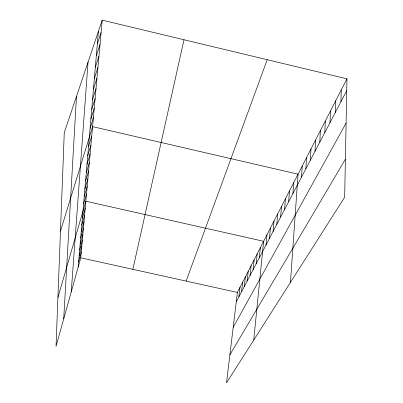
<?xml version="1.0" encoding="UTF-8"?>
<svg xmlns="http://www.w3.org/2000/svg" width="403" height="403" viewBox="0 0 403 403"><rect width="100%" height="100%" fill="white"/><g stroke="black" fill="none" stroke-linecap="round" stroke-linejoin="round"><path stroke-width="0.6" d="M346.963 78.822L344.656 197.248L226.521 382.85L237.392 292.432L346.963 78.822L102.196 20.15L64.263 132.642L56.037 346.384L80.761 257.799L102.196 20.15M340.938 101.747L341.245 89.98M335.356 112.412L335.734 100.72M329.981 122.688L330.425 111.067M324.803 132.592L325.302 121.051M319.811 142.143L320.365 130.683M314.985 151.362L315.594 139.982M63.714 318.874L76.469 96.453M310.33 160.263L310.985 148.964M305.832 168.862L306.527 157.649M301.484 177.179L302.22 166.051M290.457 282.402L298.049 174.182L92.589 126.643L60.47 231.166M71.235 291.938L88.04 62.133M292.89 193.611L293.701 182.66M288.654 201.712L289.5 190.851M284.553 209.54L285.435 198.775M78.177 267.058L98.413 31.369M280.594 217.116L281.501 206.437M276.76 224.441L277.697 213.857M273.053 231.539L274.01 221.046M269.456 238.41L270.438 228.007M265.97 245.069L266.977 234.758M253.734 340.097L263.617 241.306L85.864 201.218L57.916 297.474M259.315 257.794L260.358 247.659M256.137 263.874L257.195 253.83M253.049 269.778L254.122 259.819M250.051 275.511L251.134 265.642M247.135 281.087L248.233 271.3M244.299 286.503L245.412 276.801M241.543 291.772L242.666 282.15M238.863 296.9L239.992 287.359M132.869 269.32L184 39.761M79.144 255.845L81.789 246.44M78.656 261.527L81.27 252.197M80.157 243.991L82.872 234.435M79.643 250.001L82.323 240.52M80.691 237.81L83.436 228.174M81.235 231.443L84.015 221.731M82.378 218.129L85.229 208.26M81.799 224.884L84.615 215.096M83.592 203.983L86.519 193.959M84.227 196.578L87.194 186.468M84.887 188.926L87.894 178.741M85.562 181.028L88.61 170.766M86.267 172.862L89.355 162.525M86.988 164.424L90.121 154.006M87.738 155.694L90.917 145.196M88.514 146.652L91.738 136.083M90.091 128.305L93.405 117.59M90.887 119.011L94.252 108.231M91.713 109.394L95.123 98.549M92.569 99.435L96.03 88.524M93.456 89.118L96.962 78.147M94.373 78.419L97.934 67.392M95.325 67.316L98.942 56.234M96.317 55.795L99.984 44.662M97.345 43.821L101.067 32.643M186.121 281.098L267.214 59.704M236.254 301.887L346.736 90.665M233.201 327.301L346.101 123.096M229.896 354.796L345.401 159.22M80.761 257.799L237.392 292.432"/></g></svg>
